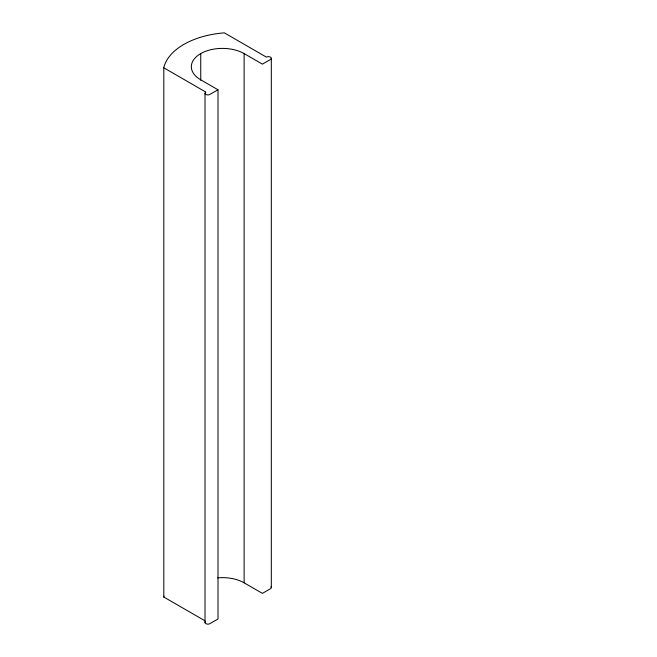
<?xml version="1.0" encoding="UTF-8"?>
<svg xmlns="http://www.w3.org/2000/svg" width="657" height="657" viewBox="0 0 657 657"><rect width="100%" height="100%" fill="white"/><g stroke="black" fill="none" stroke-linecap="round" stroke-linejoin="round"><path stroke-width="0.99" d="M205.354 621.686A2.883 1.667 0 0 0 205.896 623.665A2.883 1.667 0 0 0 209.328 623.92L218.009 619.009L218.009 89.779L209.337 94.698A2.883 1.667 0 0 1 205.625 94.255A2.883 1.667 0 0 1 205.838 92.07L163.807 67.802L163.807 597.041L204.959 620.799M200.738 80.253L200.738 53.587A30.674 17.706 0 0 1 244.117 53.587L262.406 64.14L270.479 59.483A2.883 1.659 0 0 0 270.438 57.143A2.883 1.659 0 0 0 266.389 57.126L224.349 32.85A70.66 40.791 0 0 0 163.749 67.802M218.009 89.779L200.738 79.809A32.119 18.544 0 0 1 200.738 53.587M217.631 577.848A30.674 17.706 0 0 1 244.117 582.816L262.406 593.378L270.479 588.713A2.883 1.659 0 0 0 270.963 586.791M271.308 58.309L271.308 587.547M244.117 53.587L244.117 582.816M205.009 93.253L205.009 622.491M163.749 597.032A70.66 40.791 0 0 1 163.971 596.154"/></g></svg>
